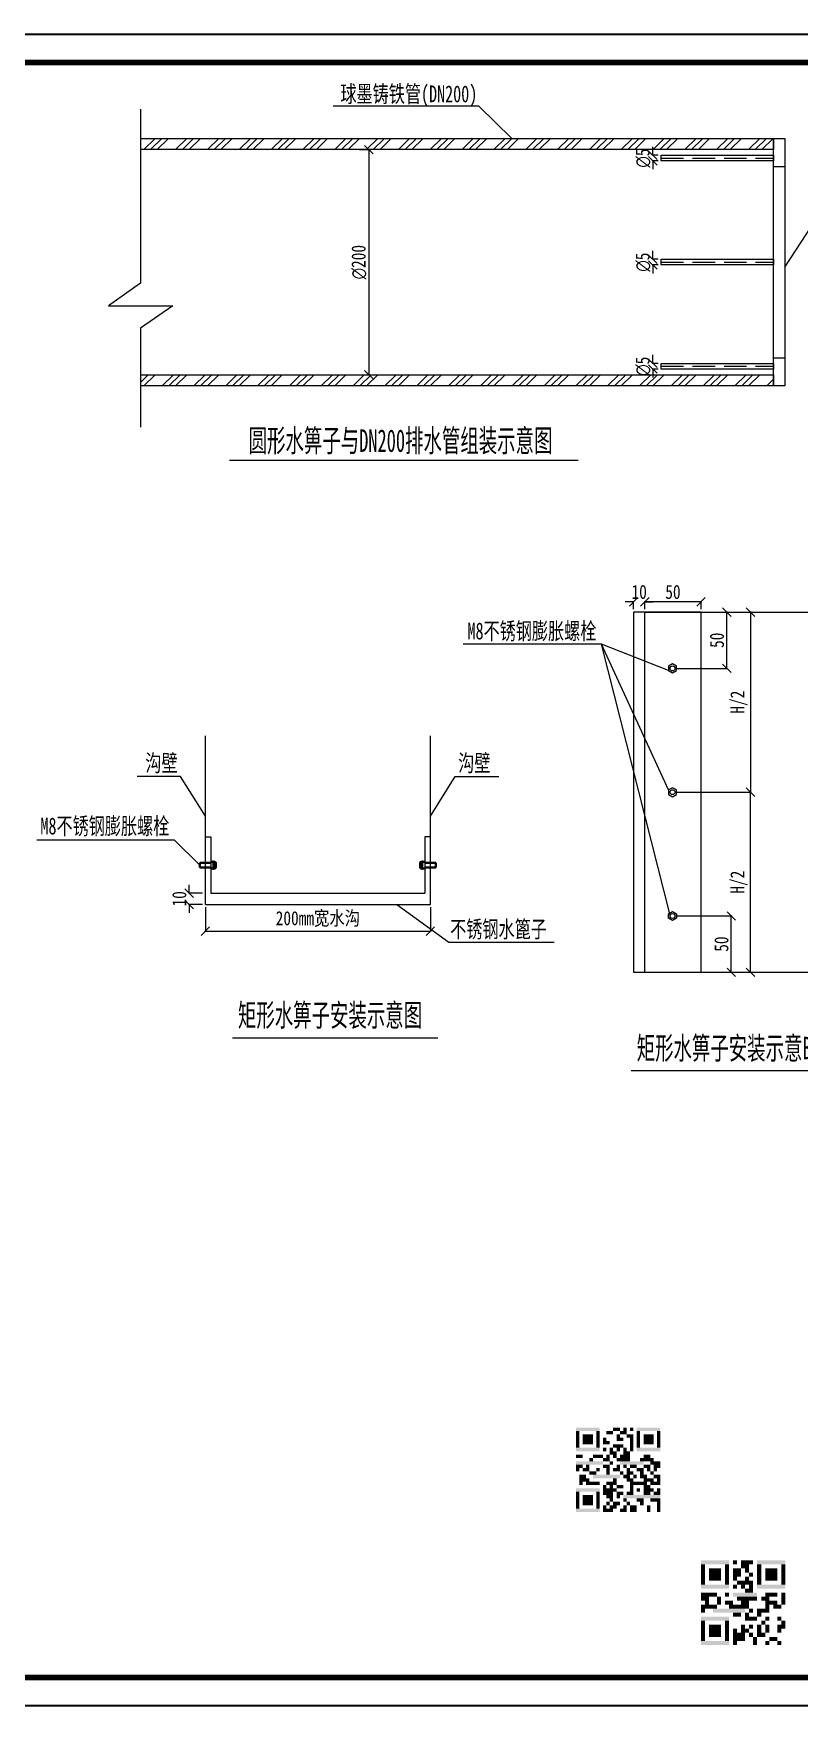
# Model space of a CAD drawing. Header units: inches. Extents: x 543053 to 596620, y -30642 to -5315.
# Drawn here: x 587903 to 591307, y -30642 to -23208 of the extents above; entities that cross this region are included whole.
import ezdxf
from ezdxf.enums import TextEntityAlignment as Align

# ---------------------------------------------------------------- set-up
doc = ezdxf.new("R2010")
doc.units = ezdxf.units.IN
doc.header["$MEASUREMENT"] = 0
doc.header["$PDSIZE"] = -20
doc.linetypes.add('DASH', pattern=[3.5, 2.5, -1])
doc.layers.get('DEFPOINTS').update_dxf_attribs({"color": 250})
for name, color, linetype in [('3', 3, 'Continuous'), ('7', 7, 'Continuous'), ('BZ', 7, 'Continuous'), ('GesoftDrawFrameFrameBlockLayer', 7, 'Continuous'), ('GesoftDrawFrameInLineLayer', 85, 'Continuous'), ('GesoftDrawFrameOutLineLayer', 180, 'Continuous'), ('GesoftDrawFrameTitleLayer', 7, 'Continuous'), ('尺寸标注', 7, 'Continuous'), ('道床', 4, 'Continuous')]:
    doc.layers.add(name, color=color, linetype=linetype)
doc.styles.add('宋体', font='SimSun.ttf', dxfattribs={"width": 0.8})
doc.styles.add('宋体样式', font='SimSun.ttf', dxfattribs={"width": 0.8})
doc.styles.add('条形码', font='BC_C39.FBC', dxfattribs={"height": 11})
doc.dimstyles.new('5比1 STANDARD', dxfattribs={"dimscale": 25, "dimtxt": 2.5, "dimasz": 1.5, "dimexe": 0.125, "dimexo": 0.5, "dimgap": 0.5, "dimtad": 1, "dimdec": 0, "dimlfac": 0.2, "dimzin": 0, "dimdsep": 46, "dimtxsty": '宋体', "dimblk1": 'OBLIQUE', "dimblk2": 'OBLIQUE', "dimsah": 1, "dimcen": 0.09, "dimdle": 0.125, "dimclrd": 3, "dimclre": 3, "dimclrt": 3, "dimadec": 0, "dimazin": 0, "dimtfac": 1, "dimtdec": 0, "dimtix": 1, "dimtofl": 0, "dimtmove": 0, "dimatfit": 3, "dimldrblk": 'OBLIQUE', "dimfxl": 0, "dimtolj": 1, "dimtzin": 0, "dimlwd": -1, "dimarcsym": 0})

# ---------------------------------------------------------------- blocks, each defined once
blk = doc.blocks.new('_OBLIQUE')
at = {"color": 0, "linetype": 'ByBlock'}
blk.add_line((-0.5, -0.5), (0.5, 0.5), dxfattribs=at)
blk = doc.blocks.new('*D46')
at = {"layer": 'BZ', "color": 3, "lineweight": -2, "ltscale": 5, "transparency": 16777216}
for p, q in [((589352.2, -23724.1), (589396.6, -23724.1)), ((589352.2, -24724.1), (589396.6, -24724.1))]:
    blk.add_line(p, q, dxfattribs=at)
at = {"layer": 'BZ', "color": 3, "ltscale": 5, "transparency": 16777216}
blk.add_line((589393.5, -23721), (589393.5, -24727.2), dxfattribs=at)
at = {"layer": 'DEFPOINTS', "color": 0, "linetype": 'Continuous', "ltscale": 5, "transparency": 16777216}
for p in [(589339.7, -23724.1), (589339.7, -24724.1), (589393.5, -24724.1)]:
    blk.add_point(p, dxfattribs=at)
at = {"layer": 'BZ', "color": 3, "linetype": 'Continuous', "ltscale": 5, "transparency": 16777216, "xscale": 37.5, "yscale": 37.5, "zscale": 37.5}
for p, rotation in [((589393.5, -23724.1), 90), ((589393.5, -24724.1), 270)]:
    blk.add_blockref('_OBLIQUE', p, dxfattribs=dict(at, rotation=rotation))
at = {"layer": 'BZ', "color": 3, "linetype": 'Continuous', "ltscale": 5, "transparency": 16777216, "insert": (589349.7, -24224.1), "char_height": 62.5, "attachment_point": 5, "rotation": 90, "style": '宋体'}
blk.add_mtext('\\A1;{\\fMS PGothic|b0|i0|c128|p34;∅}200', dxfattribs=at)
blk = doc.blocks.new('*D48')
at = {"layer": 'BZ', "color": 3, "ltscale": 5, "transparency": 16777216}
for p, q in [((590655.5, -23749.1), (590655.5, -23711.6)), ((590655.5, -23774.1), (590655.5, -23811.6))]:
    blk.add_line(p, q, dxfattribs=at)
at = {"layer": 'BZ', "color": 3, "lineweight": -2, "ltscale": 5, "transparency": 16777216}
for p, q in [((590679.8, -23749.1), (590652.4, -23749.1)), ((590679.8, -23774.1), (590652.4, -23774.1))]:
    blk.add_line(p, q, dxfattribs=at)
at = {"layer": 'DEFPOINTS', "color": 0, "linetype": 'Continuous', "ltscale": 5, "transparency": 16777216}
for p in [(590655.5, -23774.1), (590692.3, -23749.1), (590692.3, -23774.1)]:
    blk.add_point(p, dxfattribs=at)
at = {"layer": 'BZ', "color": 3, "linetype": 'Continuous', "ltscale": 5, "transparency": 16777216, "xscale": 37.5, "yscale": 37.5, "zscale": 37.5}
for p, rotation in [((590655.5, -23749.1), 270), ((590655.5, -23774.1), 90)]:
    blk.add_blockref('_OBLIQUE', p, dxfattribs=dict(at, rotation=rotation))
at = {"layer": 'BZ', "color": 3, "linetype": 'Continuous', "ltscale": 5, "transparency": 16777216, "insert": (590611.8, -23761.6), "char_height": 62.5, "attachment_point": 5, "rotation": 90, "style": '宋体'}
blk.add_mtext('\\A1;{\\fMS PGothic|b0|i0|c128|p34;∅}5', dxfattribs=at)
blk = doc.blocks.new('*D49')
at = {"layer": 'BZ', "color": 3, "lineweight": -2, "ltscale": 5, "transparency": 16777216}
for p, q in [((590679.8, -24211.6), (590652.4, -24211.6)), ((590679.8, -24236.6), (590652.4, -24236.6))]:
    blk.add_line(p, q, dxfattribs=at)
at = {"layer": 'BZ', "color": 3, "ltscale": 5, "transparency": 16777216}
for p, q in [((590655.5, -24211.6), (590655.5, -24174.1)), ((590655.5, -24236.6), (590655.5, -24274.1))]:
    blk.add_line(p, q, dxfattribs=at)
at = {"layer": 'DEFPOINTS', "color": 0, "linetype": 'Continuous', "ltscale": 5, "transparency": 16777216}
for p in [(590692.3, -24211.6), (590655.5, -24236.6), (590692.3, -24236.6)]:
    blk.add_point(p, dxfattribs=at)
at = {"layer": 'BZ', "color": 3, "linetype": 'Continuous', "ltscale": 5, "transparency": 16777216, "xscale": 37.5, "yscale": 37.5, "zscale": 37.5}
for p, rotation in [((590655.5, -24211.6), 270), ((590655.5, -24236.6), 90)]:
    blk.add_blockref('_OBLIQUE', p, dxfattribs=dict(at, rotation=rotation))
at = {"layer": 'BZ', "color": 3, "linetype": 'Continuous', "ltscale": 5, "transparency": 16777216, "insert": (590611.8, -24224.1), "char_height": 62.5, "attachment_point": 5, "rotation": 90, "style": '宋体'}
blk.add_mtext('\\A1;{\\fMS PGothic|b0|i0|c128|p34;∅}5', dxfattribs=at)
blk = doc.blocks.new('*D50')
at = {"layer": 'BZ', "color": 3, "lineweight": -2, "ltscale": 5, "transparency": 16777216}
for p, q in [((590679.8, -24674.1), (590652.4, -24674.1)), ((590679.8, -24699.1), (590652.4, -24699.1))]:
    blk.add_line(p, q, dxfattribs=at)
at = {"layer": 'BZ', "color": 3, "ltscale": 5, "transparency": 16777216}
for p, q in [((590655.5, -24674.1), (590655.5, -24636.6)), ((590655.5, -24699.1), (590655.5, -24736.6))]:
    blk.add_line(p, q, dxfattribs=at)
at = {"layer": 'DEFPOINTS', "color": 0, "linetype": 'Continuous', "ltscale": 5, "transparency": 16777216}
for p in [(590692.3, -24674.1), (590655.5, -24699.1), (590692.3, -24699.1)]:
    blk.add_point(p, dxfattribs=at)
at = {"layer": 'BZ', "color": 3, "linetype": 'Continuous', "ltscale": 5, "transparency": 16777216, "xscale": 37.5, "yscale": 37.5, "zscale": 37.5}
for p, rotation in [((590655.5, -24674.1), 270), ((590655.5, -24699.1), 90)]:
    blk.add_blockref('_OBLIQUE', p, dxfattribs=dict(at, rotation=rotation))
at = {"layer": 'BZ', "color": 3, "linetype": 'Continuous', "ltscale": 5, "transparency": 16777216, "insert": (590611.8, -24686.6), "char_height": 62.5, "attachment_point": 5, "rotation": 90, "style": '宋体'}
blk.add_mtext('\\A1;{\\fMS PGothic|b0|i0|c128|p34;∅}5', dxfattribs=at)
blk = doc.blocks.new('1.5_eaa4bf46eeeead69e0f42e81b805ac6c')
at = {"layer": 'GesoftDrawFrameInLineLayer', "color": 0, "const_width": 1}
blk.add_lwpolyline([(0, 0), (0, 287), (-1020, 287), (-1020, 0), (0, 0)], dxfattribs=at)
at = {"layer": 'GesoftDrawFrameOutLineLayer', "color": 0, "const_width": 0.35}
blk.add_lwpolyline([(5, -5), (5, 292), (-1045, 292), (-1045, -5), (5, -5)], dxfattribs=at)
blk = doc.blocks.new('GESOFT00000000NEW_049a35bf7f0736cc4250df00ece10f93_eaa4bf46eeeead69e0f42e81b805ac6c_2e1cf7a908f61d0b50dc33cccab90907')
at = {"color": 0}
for points in [[(-247.07, 44.41), (-242.87, 44.41), (-247.07, 43.81), (-242.87, 43.81)], [(-247.07, 43.81), (-246.47, 43.81), (-247.07, 43.21), (-246.47, 43.21)], [(-247.07, 43.21), (-246.47, 43.21), (-247.07, 42.61), (-246.47, 42.61)], [(-247.07, 42.61), (-246.47, 42.61), (-247.07, 42.01), (-246.47, 42.01)], [(-247.07, 42.01), (-246.47, 42.01), (-247.07, 41.41), (-246.47, 41.41)], [(-245.87, 43.21), (-244.07, 43.21), (-245.87, 42.61), (-244.07, 42.61)], [(-245.87, 42.61), (-244.07, 42.61), (-245.87, 42.01), (-244.07, 42.01)], [(-245.87, 42.01), (-244.07, 42.01), (-245.87, 41.41), (-244.07, 41.41)], [(-243.47, 43.81), (-242.87, 43.81), (-243.47, 43.21), (-242.87, 43.21)], [(-243.47, 43.21), (-242.87, 43.21), (-243.47, 42.61), (-242.87, 42.61)], [(-243.47, 42.61), (-242.87, 42.61), (-243.47, 42.01), (-242.87, 42.01)], [(-243.47, 42.01), (-242.87, 42.01), (-243.47, 41.41), (-242.87, 41.41)], [(-242.27, 42.61), (-241.67, 42.61), (-242.27, 42.01), (-241.67, 42.01)], [(-242.27, 42.01), (-241.07, 42.01), (-242.27, 41.41), (-241.07, 41.41)], [(-241.67, 43.81), (-240.47, 43.81), (-241.67, 43.21), (-240.47, 43.21)], [(-240.47, 44.41), (-239.27, 44.41), (-240.47, 43.81), (-239.27, 43.81)], [(-239.87, 43.21), (-239.27, 43.21), (-239.87, 42.61), (-239.27, 42.61)], [(-239.87, 42.61), (-238.67, 42.61), (-239.87, 42.01), (-238.67, 42.01)], [(-239.27, 43.81), (-238.07, 43.81), (-239.27, 43.21), (-238.07, 43.21)], [(-238.67, 44.41), (-238.07, 44.41), (-238.67, 43.81), (-238.07, 43.81)], [(-238.07, 43.21), (-236.87, 43.21), (-238.07, 42.61), (-236.87, 42.61)], [(-237.47, 44.41), (-236.87, 44.41), (-237.47, 43.81), (-236.87, 43.81)], [(-237.47, 42.61), (-236.87, 42.61), (-237.47, 42.01), (-236.87, 42.01)], [(-237.47, 42.01), (-236.87, 42.01), (-237.47, 41.41), (-236.87, 41.41)], [(-236.27, 44.41), (-232.07, 44.41), (-236.27, 43.81), (-232.07, 43.81)], [(-236.27, 43.81), (-235.67, 43.81), (-236.27, 43.21), (-235.67, 43.21)], [(-236.27, 43.21), (-235.67, 43.21), (-236.27, 42.61), (-235.67, 42.61)], [(-236.27, 42.61), (-235.67, 42.61), (-236.27, 42.01), (-235.67, 42.01)], [(-236.27, 42.01), (-235.67, 42.01), (-236.27, 41.41), (-235.67, 41.41)], [(-235.07, 43.21), (-233.27, 43.21), (-235.07, 42.61), (-233.27, 42.61)], [(-235.07, 42.61), (-233.27, 42.61), (-235.07, 42.01), (-233.27, 42.01)], [(-235.07, 42.01), (-233.27, 42.01), (-235.07, 41.41), (-233.27, 41.41)], [(-232.67, 43.81), (-232.07, 43.81), (-232.67, 43.21), (-232.07, 43.21)], [(-232.67, 43.21), (-232.07, 43.21), (-232.67, 42.61), (-232.07, 42.61)], [(-232.67, 42.61), (-232.07, 42.61), (-232.67, 42.01), (-232.07, 42.01)], [(-232.67, 42.01), (-232.07, 42.01), (-232.67, 41.41), (-232.07, 41.41)], [(-247.07, 41.41), (-246.47, 41.41), (-247.07, 40.81), (-246.47, 40.81)], [(-247.07, 40.81), (-242.87, 40.81), (-247.07, 40.21), (-242.87, 40.21)], [(-247.07, 39.61), (-245.87, 39.61), (-247.07, 39.01), (-245.87, 39.01)], [(-244.67, 39.01), (-244.07, 39.01), (-244.67, 38.41), (-244.07, 38.41)], [(-244.07, 39.61), (-242.27, 39.61), (-244.07, 39.01), (-242.27, 39.01)], [(-243.47, 41.41), (-242.87, 41.41), (-243.47, 40.81), (-242.87, 40.81)], [(-242.27, 40.81), (-241.67, 40.81), (-242.27, 40.21), (-241.67, 40.21)], [(-242.27, 39.01), (-241.07, 39.01), (-242.27, 38.41), (-241.07, 38.41)], [(-241.67, 39.61), (-241.07, 39.61), (-241.67, 39.01), (-241.07, 39.01)], [(-241.07, 40.81), (-240.47, 40.81), (-241.07, 40.21), (-240.47, 40.21)], [(-241.07, 40.21), (-239.87, 40.21), (-241.07, 39.61), (-239.87, 39.61)], [(-240.47, 41.41), (-238.67, 41.41), (-240.47, 40.81), (-238.67, 40.81)], [(-240.47, 39.61), (-239.87, 39.61), (-240.47, 39.01), (-239.87, 39.01)], [(-239.87, 40.81), (-239.27, 40.81), (-239.87, 40.21), (-239.27, 40.21)], [(-239.87, 39.01), (-237.47, 39.01), (-239.87, 38.41), (-237.47, 38.41)], [(-239.27, 39.61), (-237.47, 39.61), (-239.27, 39.01), (-237.47, 39.01)], [(-238.67, 40.81), (-238.07, 40.81), (-238.67, 40.21), (-238.07, 40.21)], [(-238.67, 40.21), (-237.47, 40.21), (-238.67, 39.61), (-237.47, 39.61)], [(-237.47, 41.41), (-236.87, 41.41), (-237.47, 40.81), (-236.87, 40.81)], [(-237.47, 40.81), (-236.87, 40.81), (-237.47, 40.21), (-236.87, 40.21)], [(-236.27, 41.41), (-235.67, 41.41), (-236.27, 40.81), (-235.67, 40.81)], [(-236.27, 40.81), (-232.07, 40.81), (-236.27, 40.21), (-232.07, 40.21)], [(-235.67, 39.01), (-233.27, 39.01), (-235.67, 38.41), (-233.27, 38.41)], [(-235.07, 39.61), (-233.87, 39.61), (-235.07, 39.01), (-233.87, 39.01)], [(-232.67, 41.41), (-232.07, 41.41), (-232.67, 40.81), (-232.07, 40.81)], [(-247.07, 38.41), (-242.27, 38.41), (-247.07, 37.81), (-242.27, 37.81)], [(-247.07, 37.81), (-245.87, 37.81), (-247.07, 37.21), (-245.87, 37.21)], [(-247.07, 37.21), (-246.47, 37.21), (-247.07, 36.61), (-246.47, 36.61)], [(-246.47, 36.01), (-245.27, 36.01), (-246.47, 35.41), (-245.27, 35.41)], [(-245.87, 37.21), (-244.67, 37.21), (-245.87, 36.61), (-244.67, 36.61)], [(-245.27, 37.81), (-244.67, 37.81), (-245.27, 37.21), (-244.67, 37.21)], [(-244.67, 36.61), (-243.47, 36.61), (-244.67, 36.01), (-243.47, 36.01)], [(-244.07, 36.01), (-239.27, 36.01), (-244.07, 35.41), (-239.27, 35.41)], [(-243.47, 37.21), (-242.87, 37.21), (-243.47, 36.61), (-242.87, 36.61)], [(-242.27, 37.81), (-241.07, 37.81), (-242.27, 37.21), (-241.07, 37.21)], [(-241.67, 37.21), (-241.07, 37.21), (-241.67, 36.61), (-241.07, 36.61)], [(-241.67, 36.61), (-241.07, 36.61), (-241.67, 36.01), (-241.07, 36.01)], [(-241.07, 38.41), (-240.47, 38.41), (-241.07, 37.81), (-240.47, 37.81)], [(-240.47, 37.21), (-239.27, 37.21), (-240.47, 36.61), (-239.27, 36.61)], [(-239.87, 37.81), (-239.27, 37.81), (-239.87, 37.21), (-239.27, 37.21)], [(-239.27, 38.41), (-235.07, 38.41), (-239.27, 37.81), (-235.07, 37.81)], [(-239.27, 36.61), (-238.67, 36.61), (-239.27, 36.01), (-238.67, 36.01)], [(-238.67, 37.81), (-238.07, 37.81), (-238.67, 37.21), (-238.07, 37.21)], [(-238.67, 36.01), (-237.47, 36.01), (-238.67, 35.41), (-237.47, 35.41)], [(-238.07, 37.21), (-237.47, 37.21), (-238.07, 36.61), (-237.47, 36.61)], [(-238.07, 36.61), (-236.87, 36.61), (-238.07, 36.01), (-236.87, 36.01)], [(-237.47, 37.81), (-236.27, 37.81), (-237.47, 37.21), (-236.27, 37.21)], [(-236.87, 36.01), (-236.27, 36.01), (-236.87, 35.41), (-236.27, 35.41)], [(-236.27, 37.21), (-235.07, 37.21), (-236.27, 36.61), (-235.07, 36.61)], [(-235.67, 36.61), (-235.07, 36.61), (-235.67, 36.01), (-235.07, 36.01)], [(-235.67, 36.01), (-234.47, 36.01), (-235.67, 35.41), (-234.47, 35.41)], [(-235.07, 37.81), (-233.87, 37.81), (-235.07, 37.21), (-233.87, 37.21)], [(-234.47, 37.21), (-233.87, 37.21), (-234.47, 36.61), (-233.87, 36.61)], [(-233.87, 38.41), (-232.07, 38.41), (-233.87, 37.81), (-232.07, 37.81)], [(-233.87, 36.61), (-233.27, 36.61), (-233.87, 36.01), (-233.27, 36.01)], [(-233.27, 37.81), (-232.07, 37.81), (-233.27, 37.21), (-232.07, 37.21)], [(-233.27, 37.21), (-232.67, 37.21), (-233.27, 36.61), (-232.67, 36.61)], [(-233.27, 36.01), (-232.07, 36.01), (-233.27, 35.41), (-232.07, 35.41)], [(-247.07, 33.61), (-242.87, 33.61), (-247.07, 33.01), (-242.87, 33.01)], [(-247.07, 33.01), (-246.47, 33.01), (-247.07, 32.41), (-246.47, 32.41)], [(-246.47, 35.41), (-244.67, 35.41), (-246.47, 34.81), (-244.67, 34.81)], [(-246.47, 34.81), (-245.87, 34.81), (-246.47, 34.21), (-245.87, 34.21)], [(-245.27, 34.81), (-242.87, 34.81), (-245.27, 34.21), (-242.87, 34.21)], [(-243.47, 33.01), (-242.87, 33.01), (-243.47, 32.41), (-242.87, 32.41)], [(-242.27, 34.21), (-241.67, 34.21), (-242.27, 33.61), (-241.67, 33.61)], [(-242.27, 33.61), (-239.87, 33.61), (-242.27, 33.01), (-239.87, 33.01)], [(-242.27, 33.01), (-240.47, 33.01), (-242.27, 32.41), (-240.47, 32.41)], [(-241.67, 34.81), (-239.87, 34.81), (-241.67, 34.21), (-239.87, 34.21)], [(-241.07, 34.21), (-240.47, 34.21), (-241.07, 33.61), (-240.47, 33.61)], [(-240.47, 35.41), (-239.87, 35.41), (-240.47, 34.81), (-239.87, 34.81)], [(-239.87, 34.21), (-238.67, 34.21), (-239.87, 33.61), (-238.67, 33.61)], [(-239.87, 33.01), (-238.67, 33.01), (-239.87, 32.41), (-238.67, 32.41)], [(-238.07, 35.41), (-236.87, 35.41), (-238.07, 34.81), (-236.87, 34.81)], [(-238.07, 33.01), (-236.87, 33.01), (-238.07, 32.41), (-236.87, 32.41)], [(-237.47, 34.81), (-234.47, 34.81), (-237.47, 34.21), (-234.47, 34.21)], [(-237.47, 34.21), (-236.87, 34.21), (-237.47, 33.61), (-236.87, 33.61)], [(-237.47, 33.61), (-236.87, 33.61), (-237.47, 33.01), (-236.87, 33.01)], [(-236.27, 33.61), (-235.67, 33.61), (-236.27, 33.01), (-235.67, 33.01)], [(-235.07, 35.41), (-233.27, 35.41), (-235.07, 34.81), (-233.27, 34.81)], [(-235.07, 34.21), (-233.87, 34.21), (-235.07, 33.61), (-233.87, 33.61)], [(-235.07, 33.61), (-233.27, 33.61), (-235.07, 33.01), (-233.27, 33.01)], [(-235.07, 33.01), (-233.87, 33.01), (-235.07, 32.41), (-233.87, 32.41)], [(-233.87, 34.81), (-232.07, 34.81), (-233.87, 34.21), (-232.07, 34.21)], [(-233.27, 33.01), (-232.07, 33.01), (-233.27, 32.41), (-232.07, 32.41)], [(-232.67, 35.41), (-232.07, 35.41), (-232.67, 34.81), (-232.07, 34.81)], [(-232.67, 33.61), (-232.07, 33.61), (-232.67, 33.01), (-232.07, 33.01)], [(-247.07, 32.41), (-246.47, 32.41), (-247.07, 31.81), (-246.47, 31.81)], [(-247.07, 31.81), (-246.47, 31.81), (-247.07, 31.21), (-246.47, 31.21)], [(-247.07, 31.21), (-246.47, 31.21), (-247.07, 30.61), (-246.47, 30.61)], [(-247.07, 30.61), (-246.47, 30.61), (-247.07, 30.01), (-246.47, 30.01)], [(-247.07, 30.01), (-242.87, 30.01), (-247.07, 29.41), (-242.87, 29.41)], [(-245.87, 32.41), (-244.07, 32.41), (-245.87, 31.81), (-244.07, 31.81)], [(-245.87, 31.81), (-244.07, 31.81), (-245.87, 31.21), (-244.07, 31.21)], [(-245.87, 31.21), (-244.07, 31.21), (-245.87, 30.61), (-244.07, 30.61)], [(-243.47, 32.41), (-242.87, 32.41), (-243.47, 31.81), (-242.87, 31.81)], [(-243.47, 31.81), (-242.87, 31.81), (-243.47, 31.21), (-242.87, 31.21)], [(-243.47, 31.21), (-242.87, 31.21), (-243.47, 30.61), (-242.87, 30.61)], [(-243.47, 30.61), (-242.87, 30.61), (-243.47, 30.01), (-242.87, 30.01)], [(-242.27, 30.61), (-241.67, 30.61), (-242.27, 30.01), (-241.67, 30.01)], [(-242.27, 30.01), (-240.47, 30.01), (-242.27, 29.41), (-240.47, 29.41)], [(-241.67, 32.41), (-240.47, 32.41), (-241.67, 31.81), (-240.47, 31.81)], [(-241.67, 31.21), (-241.07, 31.21), (-241.67, 30.61), (-241.07, 30.61)], [(-241.07, 31.81), (-240.47, 31.81), (-241.07, 31.21), (-240.47, 31.21)], [(-241.07, 30.61), (-239.87, 30.61), (-241.07, 30.01), (-239.87, 30.01)], [(-240.47, 31.21), (-239.27, 31.21), (-240.47, 30.61), (-239.27, 30.61)], [(-239.87, 32.41), (-239.27, 32.41), (-239.87, 31.81), (-239.27, 31.81)], [(-239.27, 30.01), (-238.07, 30.01), (-239.27, 29.41), (-238.07, 29.41)], [(-238.67, 32.41), (-232.07, 32.41), (-238.67, 31.81), (-232.07, 31.81)], [(-238.67, 31.81), (-238.07, 31.81), (-238.67, 31.21), (-238.07, 31.21)], [(-238.67, 30.61), (-238.07, 30.61), (-238.67, 30.01), (-238.07, 30.01)], [(-238.07, 31.21), (-237.47, 31.21), (-238.07, 30.61), (-237.47, 30.61)], [(-237.47, 30.61), (-236.27, 30.61), (-237.47, 30.01), (-236.27, 30.01)], [(-237.47, 30.01), (-236.27, 30.01), (-237.47, 29.41), (-236.27, 29.41)], [(-236.27, 31.81), (-235.07, 31.81), (-236.27, 31.21), (-235.07, 31.21)], [(-235.67, 31.21), (-235.07, 31.21), (-235.67, 30.61), (-235.07, 30.61)], [(-234.47, 30.61), (-233.87, 30.61), (-234.47, 30.01), (-233.87, 30.01)], [(-234.47, 30.01), (-233.87, 30.01), (-234.47, 29.41), (-233.87, 29.41)], [(-233.87, 31.81), (-232.07, 31.81), (-233.87, 31.21), (-232.07, 31.21)], [(-232.67, 31.21), (-232.07, 31.21), (-232.67, 30.61), (-232.07, 30.61)], [(-232.67, 30.61), (-232.07, 30.61), (-232.67, 30.01), (-232.07, 30.01)], [(-232.67, 30.01), (-232.07, 30.01), (-232.67, 29.41), (-232.07, 29.41)], [(-224.87, 20.79), (-219.87, 20.79), (-224.87, 20.07), (-219.87, 20.07)], [(-224.87, 20.07), (-224.15, 20.07), (-224.87, 19.36), (-224.15, 19.36)], [(-224.87, 19.36), (-224.15, 19.36), (-224.87, 18.64), (-224.15, 18.64)], [(-224.87, 18.64), (-224.15, 18.64), (-224.87, 17.93), (-224.15, 17.93)], [(-224.87, 17.93), (-224.15, 17.93), (-224.87, 17.21), (-224.15, 17.21)], [(-223.44, 19.36), (-221.3, 19.36), (-223.44, 18.64), (-221.3, 18.64)], [(-223.44, 18.64), (-221.3, 18.64), (-223.44, 17.93), (-221.3, 17.93)], [(-223.44, 17.93), (-221.3, 17.93), (-223.44, 17.21), (-221.3, 17.21)], [(-220.58, 20.07), (-219.87, 20.07), (-220.58, 19.36), (-219.87, 19.36)], [(-220.58, 19.36), (-219.87, 19.36), (-220.58, 18.64), (-219.87, 18.64)], [(-220.58, 18.64), (-219.87, 18.64), (-220.58, 17.93), (-219.87, 17.93)], [(-220.58, 17.93), (-219.87, 17.93), (-220.58, 17.21), (-219.87, 17.21)], [(-219.15, 20.79), (-218.44, 20.79), (-219.15, 20.07), (-218.44, 20.07)], [(-219.15, 19.36), (-217.72, 19.36), (-219.15, 18.64), (-217.72, 18.64)], [(-219.15, 18.64), (-217.72, 18.64), (-219.15, 17.93), (-217.72, 17.93)], [(-219.15, 17.93), (-218.44, 17.93), (-219.15, 17.21), (-218.44, 17.21)], [(-217.72, 20.79), (-215.58, 20.79), (-217.72, 20.07), (-215.58, 20.07)], [(-217.72, 20.07), (-216.3, 20.07), (-217.72, 19.36), (-216.3, 19.36)], [(-217.01, 19.36), (-216.3, 19.36), (-217.01, 18.64), (-216.3, 18.64)], [(-217.01, 17.93), (-216.3, 17.93), (-217.01, 17.21), (-216.3, 17.21)], [(-216.3, 18.64), (-215.58, 18.64), (-216.3, 17.93), (-215.58, 17.93)], [(-214.87, 20.79), (-209.87, 20.79), (-214.87, 20.07), (-209.87, 20.07)], [(-214.87, 20.07), (-214.15, 20.07), (-214.87, 19.36), (-214.15, 19.36)], [(-214.87, 19.36), (-214.15, 19.36), (-214.87, 18.64), (-214.15, 18.64)], [(-214.87, 18.64), (-214.15, 18.64), (-214.87, 17.93), (-214.15, 17.93)], [(-214.87, 17.93), (-214.15, 17.93), (-214.87, 17.21), (-214.15, 17.21)], [(-213.44, 19.36), (-211.3, 19.36), (-213.44, 18.64), (-211.3, 18.64)], [(-213.44, 18.64), (-211.3, 18.64), (-213.44, 17.93), (-211.3, 17.93)], [(-213.44, 17.93), (-211.3, 17.93), (-213.44, 17.21), (-211.3, 17.21)], [(-210.58, 20.07), (-209.87, 20.07), (-210.58, 19.36), (-209.87, 19.36)], [(-210.58, 19.36), (-209.87, 19.36), (-210.58, 18.64), (-209.87, 18.64)], [(-210.58, 18.64), (-209.87, 18.64), (-210.58, 17.93), (-209.87, 17.93)], [(-210.58, 17.93), (-209.87, 17.93), (-210.58, 17.21), (-209.87, 17.21)], [(-224.87, 17.21), (-224.15, 17.21), (-224.87, 16.5), (-224.15, 16.5)], [(-224.87, 16.5), (-219.87, 16.5), (-224.87, 15.79), (-219.87, 15.79)], [(-224.87, 15.07), (-222.01, 15.07), (-224.87, 14.36), (-222.01, 14.36)], [(-220.58, 17.21), (-219.87, 17.21), (-220.58, 16.5), (-219.87, 16.5)], [(-220.58, 15.07), (-219.87, 15.07), (-220.58, 14.36), (-219.87, 14.36)], [(-219.15, 16.5), (-218.44, 16.5), (-219.15, 15.79), (-218.44, 15.79)], [(-219.15, 15.07), (-214.87, 15.07), (-219.15, 14.36), (-214.87, 14.36)], [(-218.44, 17.21), (-215.58, 17.21), (-218.44, 16.5), (-215.58, 16.5)], [(-217.72, 16.5), (-217.01, 16.5), (-217.72, 15.79), (-217.01, 15.79)], [(-217.01, 15.79), (-215.58, 15.79), (-217.01, 15.07), (-215.58, 15.07)], [(-216.3, 16.5), (-215.58, 16.5), (-216.3, 15.79), (-215.58, 15.79)], [(-214.87, 17.21), (-214.15, 17.21), (-214.87, 16.5), (-214.15, 16.5)], [(-214.87, 16.5), (-209.87, 16.5), (-214.87, 15.79), (-209.87, 15.79)], [(-213.44, 15.07), (-211.3, 15.07), (-213.44, 14.36), (-211.3, 14.36)], [(-210.58, 17.21), (-209.87, 17.21), (-210.58, 16.5), (-209.87, 16.5)], [(-210.58, 15.07), (-209.87, 15.07), (-210.58, 14.36), (-209.87, 14.36)], [(-224.87, 14.36), (-223.44, 14.36), (-224.87, 13.64), (-223.44, 13.64)], [(-224.87, 12.93), (-222.01, 12.93), (-224.87, 12.21), (-222.01, 12.21)], [(-224.87, 12.21), (-224.15, 12.21), (-224.87, 11.5), (-224.15, 11.5)], [(-224.15, 13.64), (-223.44, 13.64), (-224.15, 12.93), (-223.44, 12.93)], [(-222.72, 12.21), (-217.01, 12.21), (-222.72, 11.5), (-217.01, 11.5)], [(-222.01, 14.36), (-221.3, 14.36), (-222.01, 13.64), (-221.3, 13.64)], [(-222.01, 13.64), (-221.3, 13.64), (-222.01, 12.93), (-221.3, 12.93)], [(-220.58, 13.64), (-219.15, 13.64), (-220.58, 12.93), (-219.15, 12.93)], [(-219.87, 12.93), (-216.3, 12.93), (-219.87, 12.21), (-216.3, 12.21)], [(-218.44, 14.36), (-214.87, 14.36), (-218.44, 13.64), (-214.87, 13.64)], [(-217.72, 13.64), (-216.3, 13.64), (-217.72, 12.93), (-216.3, 12.93)], [(-216.3, 12.21), (-215.58, 12.21), (-216.3, 11.5), (-215.58, 11.5)], [(-214.87, 12.21), (-212.72, 12.21), (-214.87, 11.5), (-212.72, 11.5)], [(-214.15, 14.36), (-212.72, 14.36), (-214.15, 13.64), (-212.72, 13.64)], [(-213.44, 13.64), (-211.3, 13.64), (-213.44, 12.93), (-211.3, 12.93)], [(-213.44, 12.93), (-212.72, 12.93), (-213.44, 12.21), (-212.72, 12.21)], [(-212.01, 12.93), (-210.58, 12.93), (-212.01, 12.21), (-210.58, 12.21)], [(-210.58, 14.36), (-209.87, 14.36), (-210.58, 13.64), (-209.87, 13.64)], [(-210.58, 13.64), (-209.87, 13.64), (-210.58, 12.93), (-209.87, 12.93)], [(-224.87, 10.79), (-219.87, 10.79), (-224.87, 10.07), (-219.87, 10.07)], [(-224.87, 10.07), (-224.15, 10.07), (-224.87, 9.36), (-224.15, 9.36)], [(-224.87, 9.36), (-224.15, 9.36), (-224.87, 8.64), (-224.15, 8.64)], [(-223.44, 9.36), (-221.3, 9.36), (-223.44, 8.64), (-221.3, 8.64)], [(-220.58, 10.07), (-219.87, 10.07), (-220.58, 9.36), (-219.87, 9.36)], [(-220.58, 9.36), (-219.87, 9.36), (-220.58, 8.64), (-219.87, 8.64)], [(-219.15, 11.5), (-217.72, 11.5), (-219.15, 10.79), (-217.72, 10.79)], [(-217.72, 9.36), (-217.01, 9.36), (-217.72, 8.64), (-217.01, 8.64)], [(-217.01, 11.5), (-216.3, 11.5), (-217.01, 10.79), (-216.3, 10.79)], [(-217.01, 10.79), (-214.87, 10.79), (-217.01, 10.07), (-214.87, 10.07)], [(-216.3, 9.36), (-215.58, 9.36), (-216.3, 8.64), (-215.58, 8.64)], [(-214.87, 11.5), (-214.15, 11.5), (-214.87, 10.79), (-214.15, 10.79)], [(-214.87, 9.36), (-214.15, 9.36), (-214.87, 8.64), (-214.15, 8.64)], [(-214.15, 10.07), (-213.44, 10.07), (-214.15, 9.36), (-213.44, 9.36)], [(-213.44, 10.79), (-212.72, 10.79), (-213.44, 10.07), (-212.72, 10.07)], [(-213.44, 9.36), (-212.72, 9.36), (-213.44, 8.64), (-212.72, 8.64)], [(-211.3, 10.79), (-210.58, 10.79), (-211.3, 10.07), (-210.58, 10.07)], [(-211.3, 9.36), (-209.87, 9.36), (-211.3, 8.64), (-209.87, 8.64)], [(-210.58, 10.07), (-209.87, 10.07), (-210.58, 9.36), (-209.87, 9.36)], [(-224.87, 8.64), (-224.15, 8.64), (-224.87, 7.93), (-224.15, 7.93)], [(-224.87, 7.93), (-224.15, 7.93), (-224.87, 7.21), (-224.15, 7.21)], [(-224.87, 7.21), (-224.15, 7.21), (-224.87, 6.5), (-224.15, 6.5)], [(-224.87, 6.5), (-219.87, 6.5), (-224.87, 5.79), (-219.87, 5.79)], [(-223.44, 8.64), (-221.3, 8.64), (-223.44, 7.93), (-221.3, 7.93)], [(-223.44, 7.93), (-221.3, 7.93), (-223.44, 7.21), (-221.3, 7.21)], [(-220.58, 8.64), (-219.87, 8.64), (-220.58, 7.93), (-219.87, 7.93)], [(-220.58, 7.93), (-219.87, 7.93), (-220.58, 7.21), (-219.87, 7.21)], [(-220.58, 7.21), (-219.87, 7.21), (-220.58, 6.5), (-219.87, 6.5)], [(-219.15, 8.64), (-218.44, 8.64), (-219.15, 7.93), (-218.44, 7.93)], [(-219.15, 7.93), (-217.01, 7.93), (-219.15, 7.21), (-217.01, 7.21)], [(-219.15, 7.21), (-217.01, 7.21), (-219.15, 6.5), (-217.01, 6.5)], [(-219.15, 6.5), (-218.44, 6.5), (-219.15, 5.79), (-218.44, 5.79)], [(-217.72, 8.64), (-216.3, 8.64), (-217.72, 7.93), (-216.3, 7.93)], [(-216.3, 7.93), (-215.58, 7.93), (-216.3, 7.21), (-215.58, 7.21)], [(-215.58, 7.21), (-214.87, 7.21), (-215.58, 6.5), (-214.87, 6.5)], [(-215.58, 6.5), (-214.87, 6.5), (-215.58, 5.79), (-214.87, 5.79)], [(-214.87, 8.64), (-214.15, 8.64), (-214.87, 7.93), (-214.15, 7.93)], [(-214.87, 7.93), (-213.44, 7.93), (-214.87, 7.21), (-213.44, 7.21)], [(-213.44, 8.64), (-212.72, 8.64), (-213.44, 7.93), (-212.72, 7.93)], [(-213.44, 6.5), (-212.72, 6.5), (-213.44, 5.79), (-212.72, 5.79)], [(-212.72, 7.21), (-211.3, 7.21), (-212.72, 6.5), (-211.3, 6.5)], [(-211.3, 8.64), (-210.58, 8.64), (-211.3, 7.93), (-210.58, 7.93)], [(-211.3, 6.5), (-210.58, 6.5), (-211.3, 5.79), (-210.58, 5.79)]]:
    blk.add_solid(points, dxfattribs=at)
at = {"layer": 'GesoftDrawFrameFrameBlockLayer'}
blk.add_blockref('1.5_eaa4bf46eeeead69e0f42e81b805ac6c', (0, 0), dxfattribs=at)
at = {"layer": 'GesoftDrawFrameTitleLayer', "color": 7, "style": '条形码', "width": 2}
blk.add_attdef('BARCODE', (-2.8, 60.5), '', height=6, rotation=90, dxfattribs=at)
at = {"layer": 'GesoftDrawFrameTitleLayer', "style": '宋体样式'}
for tag, height, width, p in [('GCMC0', 3.6, 0.8, (-40, 43.4)), ('SHEJI', 2.5, 0.8, (-154, 35.2)), ('SHEJI2', 2.5, 0.8, (-137.76, 35.27)), ('SJJD', 2.5, 0.8, (-14, 34.4)), ('JIAOHE', 2.5, 0.8, (-154, 28.8)), ('JIAOHE2', 2.5, 0.8, (-137.61, 28.83)), ('VERSION0', 2.5, 0.8, (-14, 26.4)), ('ZTSD', 2.5, 0.8, (-190, 24)), ('CEMING', 4, 0.7, (-84, 22.59)), ('ZYFZR1', 2.5, 0.8, (-154, 22.4)), ('ZYFZR2', 2.5, 0.8, (-137.76, 22.24)), ('BILI', 2.5, 0.8, (-14, 18.4)), ('XMFZR1', 2.5, 0.8, (-154, 16)), ('XMFZR2', 2.5, 0.8, (-137.98, 16.22)), ('DOCNAME0', 3.5, 0.9, (-84, 13.27)), ('SENHE', 2.5, 0.8, (-154, 9.6)), ('SENHE2', 2.5, 0.8, (-137.41, 9.52)), ('DOCNAME2', 3.5, 0.9, (-84, 9.42)), ('RIQI', 2.5, 0.8, (-14, 10.4)), ('XTSD', 2.5, 0.8, (-190, 4.8)), ('SENDING', 2.5, 0.8, (-154, 3.2)), ('SENDING2', 2.5, 0.8, (-137.41, 3.81)), ('TUHAO', 2.5, 0.8, (-91.5, 3.2)), ('PROJECTNO', 2.5, 0.8, (-47.5, 3.2)), ('PAGENUMBER', 2.5, 0.8, (-31.78, 3.83)), ('PAGECOUNT', 2.5, 0.8, (-10.8, 3.83))]:
    blk.add_attdef(tag, text='', height=height, dxfattribs=dict(at, width=width)).set_placement(p, align=Align.MIDDLE_CENTER)
blk.add_attdef('PIANMING', text='', height=4, dxfattribs=at).set_placement((-84, 31.09), align=Align.MIDDLE_CENTER)
blk = doc.blocks.new('*D92')
at = {"layer": 'DEFPOINTS', "color": 0, "transparency": 16777216}
for p in [(588667.1, -27078), (589667.1, -27078), (589667.1, -27196.9)]:
    blk.add_point(p, dxfattribs=at)
at = {"layer": '尺寸标注', "color": 3, "lineweight": -2, "transparency": 16777216}
for p, q in [((588667.1, -27090.5), (588667.1, -27200)), ((589667.1, -27090.5), (589667.1, -27200))]:
    blk.add_line(p, q, dxfattribs=at)
at = {"layer": '尺寸标注', "color": 3, "transparency": 16777216}
blk.add_line((588664, -27196.9), (589670.3, -27196.9), dxfattribs=at)
at = {"layer": '尺寸标注', "color": 3, "transparency": 16777216, "xscale": 37.5, "yscale": 37.5, "zscale": 37.5, "rotation": 180}
blk.add_blockref('_OBLIQUE', (588667.1, -27196.9), dxfattribs=at)
at = {"layer": '尺寸标注', "color": 3, "transparency": 16777216, "xscale": 37.5, "yscale": 37.5, "zscale": 37.5}
blk.add_blockref('_OBLIQUE', (589667.1, -27196.9), dxfattribs=at)
at = {"layer": '尺寸标注', "color": 3, "transparency": 16777216, "insert": (589167.1, -27143), "char_height": 62.5, "attachment_point": 5, "style": '宋体'}
blk.add_mtext('\\A1;200mm宽水沟', dxfattribs=at)
blk = doc.blocks.new('*D93')
at = {"layer": 'DEFPOINTS', "color": 0, "transparency": 16777216}
for p in [(588595.4, -27028), (588667.1, -27028), (588667.1, -27078)]:
    blk.add_point(p, dxfattribs=at)
at = {"layer": '尺寸标注', "color": 3, "lineweight": -2, "transparency": 16777216}
for p, q in [((588654.6, -27028), (588592.3, -27028)), ((588654.6, -27078), (588592.3, -27078))]:
    blk.add_line(p, q, dxfattribs=at)
at = {"layer": '尺寸标注', "color": 3, "transparency": 16777216}
for p, q in [((588595.4, -27028), (588595.4, -26990.5)), ((588595.4, -27078), (588595.4, -27115.5))]:
    blk.add_line(p, q, dxfattribs=at)
at = {"layer": '尺寸标注', "color": 3, "transparency": 16777216, "xscale": 37.5, "yscale": 37.5, "zscale": 37.5}
for p, rotation in [((588595.4, -27028), 270), ((588595.4, -27078), 90)]:
    blk.add_blockref('_OBLIQUE', p, dxfattribs=dict(at, rotation=rotation))
at = {"layer": '尺寸标注', "color": 3, "transparency": 16777216, "insert": (588551.6, -27053), "char_height": 62.5, "attachment_point": 5, "rotation": 90, "style": '宋体'}
blk.add_mtext('\\A1;10', dxfattribs=at)
blk = doc.blocks.new('*D95')
at = {"layer": 'DEFPOINTS', "color": 0, "transparency": 16777216}
for p in [(590569.8, -25733.5), (590569.8, -25779.2), (590619.8, -25779.2)]:
    blk.add_point(p, dxfattribs=at)
at = {"layer": '尺寸标注', "color": 3, "transparency": 16777216}
for p, q in [((590569.8, -25733.5), (590532.3, -25733.5)), ((590619.8, -25733.5), (590657.3, -25733.5))]:
    blk.add_line(p, q, dxfattribs=at)
at = {"layer": '尺寸标注', "color": 3, "lineweight": -2, "transparency": 16777216}
for p, q in [((590569.8, -25766.7), (590569.8, -25730.4)), ((590619.8, -25766.7), (590619.8, -25730.4))]:
    blk.add_line(p, q, dxfattribs=at)
at = {"layer": '尺寸标注', "color": 3, "transparency": 16777216, "xscale": 37.5, "yscale": 37.5, "zscale": 37.5}
blk.add_blockref('_OBLIQUE', (590569.8, -25733.5), dxfattribs=at)
at = {"layer": '尺寸标注', "color": 3, "transparency": 16777216, "xscale": 37.5, "yscale": 37.5, "zscale": 37.5, "rotation": 180}
blk.add_blockref('_OBLIQUE', (590619.8, -25733.5), dxfattribs=at)
at = {"layer": '尺寸标注', "color": 3, "transparency": 16777216, "insert": (590594.8, -25689.7), "char_height": 62.5, "attachment_point": 5, "style": '宋体'}
blk.add_mtext('\\A1;10', dxfattribs=at)
blk = doc.blocks.new('*D96')
at = {"layer": 'DEFPOINTS', "color": 0, "transparency": 16777216}
for p in [(590619.8, -25733.5), (590619.8, -25779.2), (590869.8, -25779.2)]:
    blk.add_point(p, dxfattribs=at)
at = {"layer": '尺寸标注', "color": 3, "transparency": 16777216}
blk.add_line((590872.9, -25733.5), (590616.7, -25733.5), dxfattribs=at)
at = {"layer": '尺寸标注', "color": 3, "lineweight": -2, "transparency": 16777216}
for p, q in [((590619.8, -25766.7), (590619.8, -25730.4)), ((590869.8, -25766.7), (590869.8, -25730.4))]:
    blk.add_line(p, q, dxfattribs=at)
at = {"layer": '尺寸标注', "color": 3, "transparency": 16777216, "xscale": 37.5, "yscale": 37.5, "zscale": 37.5, "rotation": 180}
blk.add_blockref('_OBLIQUE', (590619.8, -25733.5), dxfattribs=at)
at = {"layer": '尺寸标注', "color": 3, "transparency": 16777216, "xscale": 37.5, "yscale": 37.5, "zscale": 37.5}
blk.add_blockref('_OBLIQUE', (590869.8, -25733.5), dxfattribs=at)
at = {"layer": '尺寸标注', "color": 3, "transparency": 16777216, "insert": (590744.8, -25689.7), "char_height": 62.5, "attachment_point": 5, "style": '宋体'}
blk.add_mtext('\\A1;50', dxfattribs=at)
blk = doc.blocks.new('hrthrghrewyryr6y')
at = {"layer": '7', "color": 5, "lineweight": 40, "ltscale": 2}
for p, q in [((3840648.4, 1713994.3), (3840680.4, 1713994.3)), ((3840648.4, 1713994.3), (3840648.4, 1713991.3)), ((3840648.4, 1713991.3), (3840649.4, 1713991.3)), ((3840649.4, 1713999.3), (3840649.4, 1713994.3)), ((3840649.4, 1713983.3), (3840649.4, 1713991.3)), ((3840649.4, 1713983.3), (3840654.4, 1713983.3)), ((3840654.4, 1714004.3), (3840674.4, 1714004.3)), ((3840654.4, 1713983.3), (3840654.4, 1713934.2)), ((3840656.4, 1714004.3), (3840656.4, 1713994.3)), ((3840672.4, 1714004.3), (3840672.4, 1713994.3)), ((3840674.4, 1713983.3), (3840674.4, 1713934.2)), ((3840674.4, 1713983.3), (3840679.4, 1713983.3)), ((3840679.4, 1713999.3), (3840679.4, 1713994.3)), ((3840679.4, 1713983.3), (3840679.4, 1713991.3)), ((3840679.4, 1713991.3), (3840680.4, 1713991.3)), ((3840680.4, 1713994.3), (3840680.4, 1713991.3)), ((3840654.4, 1713934.2), (3840674.4, 1713934.2))]:
    blk.add_line(p, q, dxfattribs=at)
for centre, start, end in [((3840654.4, 1713999.3), 90, 180), ((3840674.4, 1713999.3), 0, 90)]:
    blk.add_arc(centre, 5, start, end, dxfattribs=at)
blk = doc.blocks.new('*D98')
at = {"layer": 'DEFPOINTS', "color": 0, "transparency": 16777216}
for p in [(590744.8, -25779.2), (590984.1, -25779.2), (590749.3, -26029.2)]:
    blk.add_point(p, dxfattribs=at)
at = {"layer": '尺寸标注', "color": 3, "lineweight": -2, "transparency": 16777216}
for p, q in [((590757.3, -25779.2), (590987.2, -25779.2)), ((590761.8, -26029.2), (590987.2, -26029.2))]:
    blk.add_line(p, q, dxfattribs=at)
at = {"layer": '尺寸标注', "color": 3, "transparency": 16777216}
blk.add_line((590984.1, -26032.3), (590984.1, -25776), dxfattribs=at)
at = {"layer": '尺寸标注', "color": 3, "transparency": 16777216, "xscale": 37.5, "yscale": 37.5, "zscale": 37.5}
for p, rotation in [((590984.1, -25779.2), 90), ((590984.1, -26029.2), 270)]:
    blk.add_blockref('_OBLIQUE', p, dxfattribs=dict(at, rotation=rotation))
at = {"layer": '尺寸标注', "color": 3, "transparency": 16777216, "insert": (590940.3, -25904.2), "char_height": 62.5, "attachment_point": 5, "rotation": 90, "style": '宋体'}
blk.add_mtext('\\A1;50', dxfattribs=at)
blk = doc.blocks.new('*D99')
at = {"layer": 'DEFPOINTS', "color": 0, "transparency": 16777216}
for p in [(590743, -27129.2), (591004, -27129.2), (590744.8, -27379.2)]:
    blk.add_point(p, dxfattribs=at)
at = {"layer": '尺寸标注', "color": 3, "lineweight": -2, "transparency": 16777216}
for p, q in [((590755.5, -27129.2), (591007.1, -27129.2)), ((590757.3, -27379.2), (591007.1, -27379.2))]:
    blk.add_line(p, q, dxfattribs=at)
at = {"layer": '尺寸标注', "color": 3, "transparency": 16777216}
blk.add_line((591004, -27382.3), (591004, -27126), dxfattribs=at)
at = {"layer": '尺寸标注', "color": 3, "transparency": 16777216, "xscale": 37.5, "yscale": 37.5, "zscale": 37.5}
for p, rotation in [((591004, -27129.2), 90), ((591004, -27379.2), 270)]:
    blk.add_blockref('_OBLIQUE', p, dxfattribs=dict(at, rotation=rotation))
at = {"layer": '尺寸标注', "color": 3, "transparency": 16777216, "insert": (590960.3, -27254.2), "char_height": 62.5, "attachment_point": 5, "rotation": 90, "style": '宋体'}
blk.add_mtext('\\A1;50', dxfattribs=at)
blk = doc.blocks.new('*D100')
at = {"layer": 'DEFPOINTS', "color": 0, "transparency": 16777216}
for p in [(590743, -26579.2), (591089.3, -26579.2), (590744.8, -27379.2)]:
    blk.add_point(p, dxfattribs=at)
at = {"layer": '尺寸标注', "color": 3, "lineweight": -2, "transparency": 16777216}
for p, q in [((590755.5, -26579.2), (591092.4, -26579.2)), ((590757.3, -27379.2), (591092.4, -27379.2))]:
    blk.add_line(p, q, dxfattribs=at)
at = {"layer": '尺寸标注', "color": 3, "transparency": 16777216}
blk.add_line((591089.3, -27382.3), (591089.3, -26576), dxfattribs=at)
at = {"layer": '尺寸标注', "color": 3, "transparency": 16777216, "xscale": 37.5, "yscale": 37.5, "zscale": 37.5}
for p, rotation in [((591089.3, -26579.2), 90), ((591089.3, -27379.2), 270)]:
    blk.add_blockref('_OBLIQUE', p, dxfattribs=dict(at, rotation=rotation))
at = {"layer": '尺寸标注', "color": 3, "transparency": 16777216, "insert": (591038.7, -26979.2), "char_height": 62.5, "attachment_point": 5, "rotation": 90, "style": '宋体'}
blk.add_mtext('\\A1;H/2', dxfattribs=at)
blk = doc.blocks.new('*D101')
at = {"layer": 'DEFPOINTS', "color": 0, "transparency": 16777216}
for p in [(590744.8, -25779.2), (590743, -26579.2), (591089.3, -26579.2)]:
    blk.add_point(p, dxfattribs=at)
at = {"layer": '尺寸标注', "color": 3, "lineweight": -2, "transparency": 16777216}
for p, q in [((590757.3, -25779.2), (591092.4, -25779.2)), ((590755.5, -26579.2), (591092.4, -26579.2))]:
    blk.add_line(p, q, dxfattribs=at)
at = {"layer": '尺寸标注', "color": 3, "transparency": 16777216}
blk.add_line((591089.3, -25776), (591089.3, -26582.3), dxfattribs=at)
at = {"layer": '尺寸标注', "color": 3, "transparency": 16777216, "xscale": 37.5, "yscale": 37.5, "zscale": 37.5}
for p, rotation in [((591089.3, -25779.2), 90), ((591089.3, -26579.2), 270)]:
    blk.add_blockref('_OBLIQUE', p, dxfattribs=dict(at, rotation=rotation))
at = {"layer": '尺寸标注', "color": 3, "transparency": 16777216, "insert": (591038.7, -26179.2), "char_height": 62.5, "attachment_point": 5, "rotation": 90, "style": '宋体'}
blk.add_mtext('\\A1;H/2', dxfattribs=at)

msp = doc.modelspace()

# ---------------------------------------------------------------- hatches: boundary and pattern name
h = msp.add_hatch()
h.set_pattern_fill('GOST_GROUND', color=1, scale=10)
h.set_pattern_definition([(45, (-909830.64, 454698.09), (141.421356, -9e-15), [200]), (45, (-909800.64, 454698.09), (141.421356, -9e-15), [200]), (45, (-909770.64, 454698.09), (141.421356, -9e-15), [200])])
h.paths.add_polyline_path([(588379.12, -24724.09), (588379.12, -24774.09), (591192.31, -24774.09), (591192.31, -24724.09)])
h.paths.add_polyline_path([(588379.12, -23674.09), (588379.12, -23724.09), (591192.31, -23724.09), (591192.31, -23674.09)])

# ---------------------------------------------------------------- linework, layer by layer
at = {"color": 4, "ltscale": 3}
for p, q in [((588774.07, -25104.57), (590323.31, -25104.57)), ((588787.93, -27670.03), (589700.78, -27670.03)), ((590559.8, -27816.45), (591680.38, -27816.45))]:
    msp.add_line(p, q, dxfattribs=at)
msp.add_lwpolyline([(588379.12, -23543.7), (588379.12, -24318.04), (588236.02, -24418.04), (588522.22, -24418.04), (588379.12, -24518.04), (588379.12, -24957.3)])
at = {"color": 3}
for points in [[(590028.73, -23674.09), (589881.56, -23531.36), (589234.81, -23531.36)], [(591242.31, -24246.62), (591362.14, -24062.39), (591829.96, -24062.39)], [(589517.26, -27078.04), (589749.54, -27246.05), (590217.35, -27246.05)]]:
    msp.add_lwpolyline(points, dxfattribs=at)
at = {"color": 1}
for points in [[(588379.12, -23674.09), (591192.31, -23674.09), (591192.31, -23724.09), (588379.12, -23724.09)], [(588379.12, -24724.09), (591192.31, -24724.09), (591192.31, -24774.09), (588379.12, -24774.09)]]:
    msp.add_lwpolyline(points, dxfattribs=at)
at = {"layer": '7', "color": 2, "ltscale": 2}
for points in [[(590725.78, -26039.13), (590743.04, -26049.09), (590760.29, -26039.13), (590760.29, -26019.21), (590743.04, -26009.25), (590725.78, -26019.21)], [(590725.78, -26589.13), (590743.04, -26599.09), (590760.29, -26589.13), (590760.29, -26569.21), (590743.04, -26559.25), (590725.78, -26569.21)], [(590725.78, -27119.21), (590743.04, -27109.25), (590760.29, -27119.21), (590760.29, -27139.13), (590743.04, -27149.09), (590725.78, -27139.13)]]:
    msp.add_lwpolyline(points, close=True, dxfattribs=at)
for centre in [(590743.04, -26029.17), (590743.04, -26579.17), (590743.04, -27129.17)]:
    msp.add_circle(centre, 10.96, dxfattribs=at)
at = {"layer": 'BZ', "color": 8, "linetype": 'DASH', "ltscale": 40}
for p, q in [((590692.31, -23761.59), (591192.31, -23761.59)), ((591192.31, -23799.09), (591242.31, -23799.09)), ((590692.31, -24224.09), (591192.31, -24224.09)), ((591192.31, -24649.09), (591242.31, -24649.09)), ((590692.31, -24686.59), (591192.31, -24686.59))]:
    msp.add_line(p, q, dxfattribs=at)
at = {"layer": 'BZ', "color": 4, "linetype": 'Continuous', "ltscale": 5}
for p, q in [((588692.14, -27028.04), (589642.14, -27028.04)), ((588667.14, -27078.04), (589667.14, -27078.04))]:
    msp.add_line(p, q, dxfattribs=at)
for points in [[(591192.31, -23674.09), (591242.31, -23674.09), (591242.31, -24774.09), (591192.31, -24774.09)], [(590692.31, -23749.09), (591192.31, -23749.09), (591192.31, -23774.09), (590692.31, -23774.09)], [(590692.31, -24211.59), (591192.31, -24211.59), (591192.31, -24236.59), (590692.31, -24236.59)], [(590692.31, -24674.09), (591192.31, -24674.09), (591192.31, -24699.09), (590692.31, -24699.09)]]:
    msp.add_lwpolyline(points, close=True, dxfattribs=at)
for points in [[(590619.8, -25779.17), (590569.8, -25779.17), (590569.8, -27379.17), (590619.8, -27379.17), (590619.8, -25779.17)], [(590619.8, -27379.17), (590869.8, -27379.17), (590869.8, -25779.17), (590619.8, -25779.17)]]:
    msp.add_lwpolyline(points, dxfattribs=at)
at = {"layer": 'BZ', "color": 3, "linetype": 'Continuous', "ltscale": 5}
for points in [[(590725.78, -26039.13), (590426.98, -25920.82), (589812.15, -25920.82)], [(590725.78, -26569.21), (590426.98, -25920.82)], [(590732.68, -27125.59), (590426.98, -25920.82)], [(588667.14, -26685.77), (588557.05, -26509.13), (588363.59, -26509.13)], [(589667.14, -26685.77), (589777.23, -26509.13), (589970.7, -26509.13)], [(588643.14, -26903.04), (588530.65, -26792.2), (587918.18, -26792.2)]]:
    msp.add_lwpolyline(points, dxfattribs=at)
at = {"layer": 'BZ', "color": 0, "linetype": 'Continuous', "ltscale": 5}
for points in [[(588667.14, -27078.04), (588667.14, -26328.04)], [(589667.14, -27078.04), (589667.14, -26328.04)]]:
    msp.add_lwpolyline(points, dxfattribs=at)
at = {"layer": '尺寸标注', "color": 0}
for p, q in [((590619.8, -25779.17), (591660.2, -25779.17)), ((590619.8, -27379.17), (591661.33, -27379.17))]:
    msp.add_line(p, q, dxfattribs=at)
at = {"layer": '尺寸标注', "color": 4}
for p, q in [((588667.14, -27028.04), (588667.14, -26778.04)), ((588667.14, -26778.04), (588692.14, -26778.04)), ((588692.14, -26778.04), (588692.14, -27028.04)), ((589642.14, -26778.04), (589642.14, -27028.04)), ((589667.14, -26778.04), (589642.14, -26778.04)), ((589667.14, -27028.04), (589667.14, -26778.04))]:
    msp.add_line(p, q, dxfattribs=at)

# ---------------------------------------------------------------- block references
at = {"layer": '尺寸标注', "color": 0, "xscale": 25, "yscale": 25, "zscale": 25}
msp.add_blockref('GESOFT00000000NEW_049a35bf7f0736cc4250df00ece10f93_eaa4bf46eeeead69e0f42e81b805ac6c_2e1cf7a908f61d0b50dc33cccab90907', (596490.77, -30512.4), dxfattribs=at)
at = {"layer": '道床', "color": 4, "yscale": 0.997990228670272, "zscale": 0.997990228670272}
for p, xscale, rotation in [((-1121846.4, 3806042.47), 0.997990228670272, 270), ((2300180.68, 3806042.47), -0.997990228670272, 90)]:
    msp.add_blockref('hrthrghrewyryr6y', p, dxfattribs=dict(at, xscale=xscale, rotation=rotation))

# ---------------------------------------------------------------- texts
at = {"layer": '3', "style": '宋体', "width": 0.7}
for s, p in [('球墨铸铁管(DN200)', (589571.3, -23476.41)), ('M8不锈钢膨胀螺栓', (590118.2, -25862.78)), ('沟壁', (588472.06, -26449.22)), ('沟壁', (589862.22, -26449.22)), ('M8不锈钢膨胀螺栓', (588220.54, -26729.29))]:
    msp.add_text(s, height=75, dxfattribs=at).set_placement(p, align=Align.MIDDLE_CENTER)
msp.add_text('不锈钢水篦子', height=75, dxfattribs=at).set_placement((589754.83, -27225.28))
at = {"layer": 'BZ', "color": 3, "linetype": 'Continuous', "style": '宋体', "width": 0.6}
for s, p in [('圆形水箅子与DN200排水管组装示意图', (588859.43, -25067.05)), ('矩形水箅子安装示意图', (588811.81, -27619.69)), ('矩形水箅子安装示意B-B断面', (590583.68, -27766.11))]:
    msp.add_text(s, height=100, dxfattribs=at).set_placement(p)

# ---------------------------------------------------------------- dimensions: what is measured, and where the dimension line sits
at = {"layer": 'BZ', "color": 3, "linetype": 'Continuous', "ltscale": 5}
for base, p1, p2, picture, middle in [((589393.49, -24724.09), (589339.73, -23724.09), (589339.73, -24724.09), '*D46', (589349.74, -24224.09)), ((590655.5, -23774.09), (590692.31, -23749.09), (590692.31, -23774.09), '*D48', (590611.75, -23761.59)), ((590655.5, -24236.59), (590692.31, -24211.59), (590692.31, -24236.59), '*D49', (590611.75, -24224.09)), ((590655.5, -24699.09), (590692.31, -24674.09), (590692.31, -24699.09), '*D50', (590611.75, -24686.59))]:
    dim = msp.add_linear_dim(base=base, p1=p1, p2=p2, angle=90, text='{\\fMS PGothic|b0|i0|c128|p34;∅}<>', dimstyle='5比1 STANDARD', dxfattribs=at)
    dim.commit()
    dim.dimension.update_dxf_attribs({"geometry": picture, "text_midpoint": middle})
at = {"layer": '尺寸标注', "color": 0}
for base, p1, p2, angle, picture, middle in [((590569.8, -25733.48), (590619.8, -25779.17), (590569.8, -25779.17), 180, '*D95', (590594.8, -25689.73)), ((590619.8, -25733.48), (590869.8, -25779.17), (590619.8, -25779.17), 180, '*D96', (590744.8, -25689.73)), ((590984.08, -25779.17), (590749.33, -26029.17), (590744.8, -25779.17), 90, '*D98', (590940.33, -25904.17)), ((588595.38, -27028.04), (588667.14, -27078.04), (588667.14, -27028.04), 90, '*D93', (588551.63, -27053.04)), ((591004, -27129.17), (590744.8, -27379.17), (590743.04, -27129.17), 90, '*D99', (590960.25, -27254.17))]:
    dim = msp.add_linear_dim(base=base, p1=p1, p2=p2, angle=angle, dimstyle='5比1 STANDARD', dxfattribs=at)
    dim.commit()
    dim.dimension.update_dxf_attribs({"geometry": picture, "text_midpoint": middle})
for p1, angle, picture, middle in [((590744.8, -25779.17), 270, '*D101', (591038.73, -26179.17)), ((590744.8, -27379.17), 90, '*D100', (591038.73, -26979.17))]:
    dim = msp.add_linear_dim(base=(591089.29, -26579.17), p1=p1, p2=(590743.04, -26579.17), angle=angle, text='H/2', dimstyle='5比1 STANDARD', override={"dimtmove": 1}, dxfattribs=at)
    dim.commit()
    dim.dimension.update_dxf_attribs({"geometry": picture, "text_midpoint": middle})
dim = msp.add_linear_dim(base=(589667.14, -27196.88), p1=(588667.14, -27078.04), p2=(589667.14, -27078.04), text='<>mm宽水沟', dimstyle='5比1 STANDARD', dxfattribs=at)
dim.commit()
dim.dimension.update_dxf_attribs({"geometry": '*D92', "text_midpoint": (589167.14, -27143)})

doc.saveas('drawing.dxf')
